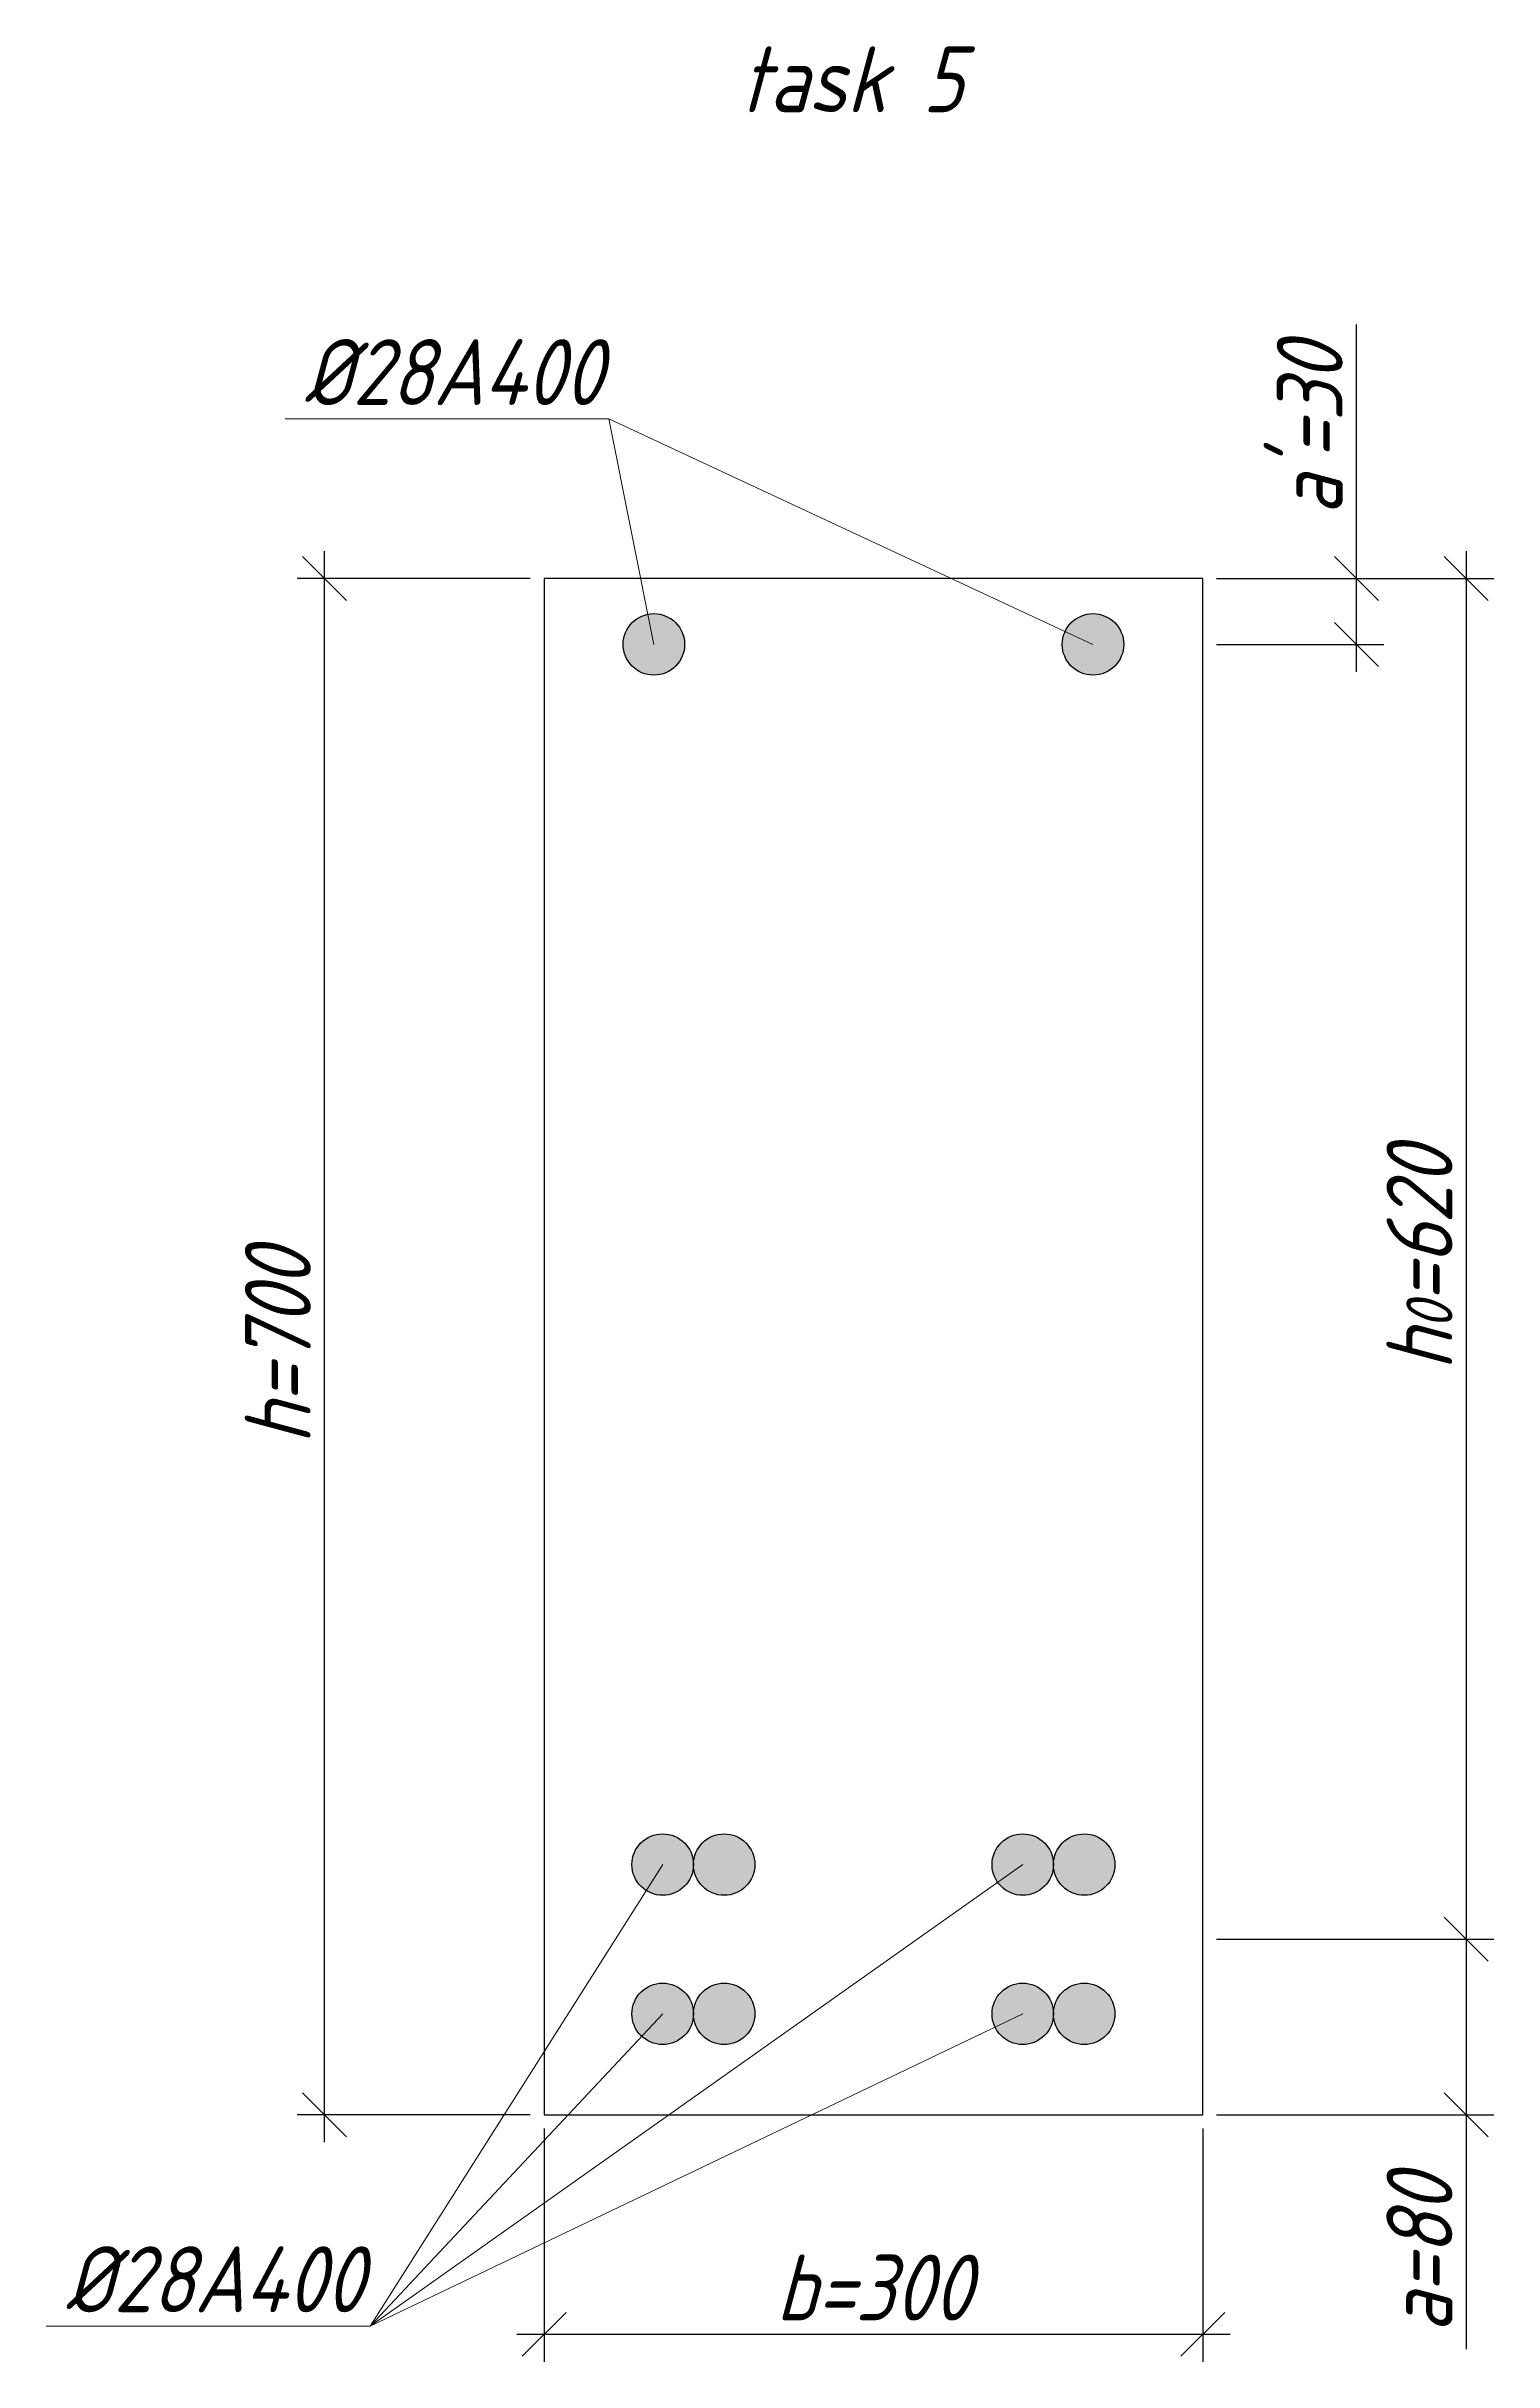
# Model space of a CAD drawing. Header units: millimetres. Extents: x -180 to 58926, y -10791 to 13515.
# Drawn here: x 2904 to 3563, y -3537 to -2482 of the extents above; entities that cross this region are included whole.
import ezdxf

# ---------------------------------------------------------------- set-up
doc = ezdxf.new("R2010")
doc.units = ezdxf.units.MM
for name, color, linetype, lineweight in [('basic', 95, 'Continuous', 30), ('size', 45, 'Continuous', 20), ('text', 13, 'Continuous', 20), ('thin', 153, 'Continuous', 18)]:
    doc.layers.add(name, color=color, linetype=linetype, lineweight=lineweight)
doc.styles.add('Structures', font='isocpeur.ttf', dxfattribs={"width": 0.85, "oblique": 15})
doc.dimstyles.new('Structures', dxfattribs={"dimtxt": 3, "dimasz": 2, "dimexe": 1.25, "dimexo": 0.625, "dimtad": 1, "dimtxsty": 'Structures', "dimblk": 'OBLIQUE', "dimcen": 2.5, "dimdle": 1.25, "dimadec": 0, "dimazin": 0, "dimtfac": 1, "dimtmove": 0, "dimatfit": 3, "dimfxl": 1, "dimarcsym": 0})

# ---------------------------------------------------------------- blocks, each defined once
blk = doc.blocks.new('_Oblique')
at = {"color": 0, "linetype": 'ByBlock', "lineweight": -2}
blk.add_line((-0.5, -0.5), (0.5, 0.5), dxfattribs=at)
blk = doc.blocks.new('*D153')
at = {"layer": 'Defpoints', "color": 0, "transparency": 16777216}
for p in [(3130.6, -3424.2), (3430.6, -3424.2), (3430.6, -3524.2)]:
    blk.add_point(p, dxfattribs=at)
at = {"layer": 'size', "color": 0, "lineweight": -2, "transparency": 16777216}
for p, q in [((3130.6, -3430.4), (3130.6, -3536.7)), ((3430.6, -3430.4), (3430.6, -3536.7)), ((3118.1, -3524.2), (3443.1, -3524.2))]:
    blk.add_line(p, q, dxfattribs=at)
at = {"layer": 'size', "color": 0, "lineweight": -2, "transparency": 16777216, "xscale": 20, "yscale": 20, "zscale": 20, "rotation": 180}
blk.add_blockref('_Oblique', (3130.6, -3524.2), dxfattribs=at)
at = {"layer": 'size', "color": 0, "lineweight": -2, "transparency": 16777216, "xscale": 20, "yscale": 20, "zscale": 20}
blk.add_blockref('_Oblique', (3430.6, -3524.2), dxfattribs=at)
at = {"layer": 'size', "color": 0, "transparency": 16777216, "insert": (3280.6, -3502.9), "char_height": 30, "attachment_point": 5, "style": 'Structures'}
blk.add_mtext('b=300', dxfattribs=at)
blk = doc.blocks.new('*D154')
at = {"layer": 'Defpoints', "color": 0, "transparency": 16777216}
for p in [(3030.6, -2724.2), (3130.6, -2724.2), (3130.6, -3424.2)]:
    blk.add_point(p, dxfattribs=at)
at = {"layer": 'size', "color": 0, "lineweight": -2, "transparency": 16777216}
for p, q in [((3030.6, -3436.7), (3030.6, -2711.7)), ((3124.3, -2724.2), (3018.1, -2724.2)), ((3124.3, -3424.2), (3018.1, -3424.2))]:
    blk.add_line(p, q, dxfattribs=at)
at = {"layer": 'size', "color": 0, "lineweight": -2, "transparency": 16777216, "xscale": 20, "yscale": 20, "zscale": 20}
for p, rotation in [((3030.6, -2724.2), 90), ((3030.6, -3424.2), 270)]:
    blk.add_blockref('_Oblique', p, dxfattribs=dict(at, rotation=rotation))
at = {"layer": 'size', "color": 0, "transparency": 16777216, "insert": (3009.3, -3074.2), "char_height": 30, "attachment_point": 5, "rotation": 90, "style": 'Structures'}
blk.add_mtext('h=700', dxfattribs=at)
blk = doc.blocks.new('*D155')
at = {"layer": 'Defpoints', "color": 0, "transparency": 16777216}
for p in [(3430.6, -2724.2), (3500.6, -2724.2), (3430.6, -2754.2)]:
    blk.add_point(p, dxfattribs=at)
at = {"layer": 'size', "color": 0, "lineweight": -2, "transparency": 16777216}
for p, q in [((3500.6, -2724.2), (3500.6, -2608.4)), ((3436.8, -2724.2), (3513.1, -2724.2)), ((3500.6, -2766.7), (3500.6, -2724.2)), ((3436.8, -2754.2), (3513.1, -2754.2))]:
    blk.add_line(p, q, dxfattribs=at)
at = {"layer": 'size', "color": 0, "lineweight": -2, "transparency": 16777216, "xscale": 20, "yscale": 20, "zscale": 20}
for p, rotation in [((3500.6, -2724.2), 90), ((3500.6, -2754.2), 270)]:
    blk.add_blockref('_Oblique', p, dxfattribs=dict(at, rotation=rotation))
at = {"layer": 'size', "color": 0, "transparency": 16777216, "insert": (3479.3, -2656.3), "char_height": 30, "attachment_point": 5, "rotation": 90, "style": 'Structures'}
blk.add_mtext("a'=30", dxfattribs=at)
blk = doc.blocks.new('*D156')
at = {"layer": 'Defpoints', "color": 0, "transparency": 16777216}
for p in [(3430.6, -2724.2), (3430.6, -3344.2), (3550.6, -3344.2)]:
    blk.add_point(p, dxfattribs=at)
at = {"layer": 'size', "color": 0, "lineweight": -2, "transparency": 16777216}
for p, q in [((3550.6, -2711.7), (3550.6, -3356.7)), ((3436.8, -2724.2), (3563.1, -2724.2)), ((3436.8, -3344.2), (3563.1, -3344.2))]:
    blk.add_line(p, q, dxfattribs=at)
at = {"layer": 'size', "color": 0, "lineweight": -2, "transparency": 16777216, "xscale": 20, "yscale": 20, "zscale": 20}
for p, rotation in [((3550.6, -2724.2), 90), ((3550.6, -3344.2), 270)]:
    blk.add_blockref('_Oblique', p, dxfattribs=dict(at, rotation=rotation))
at = {"layer": 'size', "color": 0, "transparency": 16777216, "insert": (3529.3, -3034.2), "char_height": 30, "attachment_point": 5, "rotation": 90, "style": 'Structures'}
blk.add_mtext('h{\\H0.7x;\\S^ 0;}=620', dxfattribs=at)
blk = doc.blocks.new('*D157')
at = {"layer": 'Defpoints', "color": 0, "transparency": 16777216}
for p in [(3430.6, -3344.2), (3430.6, -3424.2), (3550.6, -3424.2)]:
    blk.add_point(p, dxfattribs=at)
at = {"layer": 'size', "color": 0, "lineweight": -2, "transparency": 16777216}
for p, q in [((3550.6, -3331.7), (3550.6, -3424.2)), ((3436.8, -3344.2), (3563.1, -3344.2)), ((3436.8, -3424.2), (3563.1, -3424.2)), ((3550.6, -3424.2), (3550.6, -3531))]:
    blk.add_line(p, q, dxfattribs=at)
at = {"layer": 'size', "color": 0, "lineweight": -2, "transparency": 16777216, "xscale": 20, "yscale": 20, "zscale": 20}
for p, rotation in [((3550.6, -3344.2), 90), ((3550.6, -3424.2), 270)]:
    blk.add_blockref('_Oblique', p, dxfattribs=dict(at, rotation=rotation))
at = {"layer": 'size', "color": 0, "transparency": 16777216, "insert": (3529.3, -3487.6), "char_height": 30, "attachment_point": 5, "rotation": 90, "style": 'Structures'}
blk.add_mtext('a=80', dxfattribs=at)

msp = doc.modelspace()

# ---------------------------------------------------------------- hatches: boundary and pattern name
at = {"layer": 'basic'}
h = msp.add_hatch(color=256, dxfattribs=at)
h.dxf.hatch_style = 1
h.paths.add_polyline_path([(3180.586, -2740.172, 0.41421356), (3166.586, -2754.172), (3180.586, -2754.172)])
h.paths.add_polyline_path([(3180.586, -2740.172), (3180.586, -2754.172), (3194.586, -2754.172, 0.41421356)])
h.paths.add_polyline_path([(3194.586, -2754.172), (3180.586, -2754.172), (3180.586, -2768.172, 0.41421356)])
h.paths.add_polyline_path([(3180.586, -2754.172), (3166.586, -2754.172, 0.41421356), (3180.586, -2768.172)])
h = msp.add_hatch(color=256, dxfattribs=at)
h.dxf.hatch_style = 1
h.paths.add_polyline_path([(3380.586, -2740.172, 0.41421356), (3366.586, -2754.172), (3380.586, -2754.172)])
h.paths.add_polyline_path([(3380.586, -2740.172), (3380.586, -2754.172), (3394.586, -2754.172, 0.41421356)])
h.paths.add_polyline_path([(3394.586, -2754.172), (3380.586, -2754.172), (3380.586, -2768.172, 0.41421356)])
h.paths.add_polyline_path([(3380.586, -2754.172), (3366.586, -2754.172, 0.41421356), (3380.586, -2768.172)])
h = msp.add_hatch(color=256, dxfattribs=at)
h.dxf.hatch_style = 1
h.paths.add_polyline_path([(3184.586, -3296.172, 0.41421356), (3170.586, -3310.172), (3184.586, -3310.172)])
h.paths.add_polyline_path([(3184.586, -3296.172), (3184.586, -3310.172), (3198.586, -3310.172, 0.41421356)])
h.paths.add_polyline_path([(3198.586, -3310.172), (3184.586, -3310.172), (3184.586, -3324.172, 0.41421356)])
h.paths.add_polyline_path([(3184.586, -3310.172), (3170.586, -3310.172, 0.41421356), (3184.586, -3324.172)])
h = msp.add_hatch(color=256, dxfattribs=at)
h.dxf.hatch_style = 1
h.paths.add_polyline_path([(3212.586, -3296.172, -0.41421356), (3226.586, -3310.172), (3212.586, -3310.172)])
h.paths.add_polyline_path([(3212.586, -3296.172), (3212.586, -3310.172), (3198.586, -3310.172, -0.41421356)])
h.paths.add_polyline_path([(3198.586, -3310.172), (3212.586, -3310.172), (3212.586, -3324.172, -0.41421356)])
h.paths.add_polyline_path([(3212.586, -3310.172), (3226.586, -3310.172, -0.41421356), (3212.586, -3324.172)])
h = msp.add_hatch(color=256, dxfattribs=at)
h.dxf.hatch_style = 1
h.paths.add_polyline_path([(3348.586, -3296.172, 0.41421356), (3334.586, -3310.172), (3348.586, -3310.172)])
h.paths.add_polyline_path([(3348.586, -3296.172), (3348.586, -3310.172), (3362.586, -3310.172, 0.41421356)])
h.paths.add_polyline_path([(3362.586, -3310.172), (3348.586, -3310.172), (3348.586, -3324.172, 0.41421356)])
h.paths.add_polyline_path([(3348.586, -3310.172), (3334.586, -3310.172, 0.41421356), (3348.586, -3324.172)])
h = msp.add_hatch(color=256, dxfattribs=at)
h.dxf.hatch_style = 1
h.paths.add_polyline_path([(3376.586, -3296.172, -0.41421356), (3390.586, -3310.172), (3376.586, -3310.172)])
h.paths.add_polyline_path([(3376.586, -3296.172), (3376.586, -3310.172), (3362.586, -3310.172, -0.41421356)])
h.paths.add_polyline_path([(3362.586, -3310.172), (3376.586, -3310.172), (3376.586, -3324.172, -0.41421356)])
h.paths.add_polyline_path([(3376.586, -3310.172), (3390.586, -3310.172, -0.41421356), (3376.586, -3324.172)])
h = msp.add_hatch(color=256, dxfattribs=at)
h.dxf.hatch_style = 1
h.paths.add_polyline_path([(3184.586, -3392.172, -0.41421356), (3170.586, -3378.172), (3184.586, -3378.172)])
h.paths.add_polyline_path([(3184.586, -3392.172), (3184.586, -3378.172), (3198.586, -3378.172, -0.41421356)])
h.paths.add_polyline_path([(3198.586, -3378.172), (3184.586, -3378.172), (3184.586, -3364.172, -0.41421356)])
h.paths.add_polyline_path([(3184.586, -3378.172), (3170.586, -3378.172, -0.41421356), (3184.586, -3364.172)])
h = msp.add_hatch(color=256, dxfattribs=at)
h.dxf.hatch_style = 1
h.paths.add_polyline_path([(3212.586, -3392.172, 0.41421356), (3226.586, -3378.172), (3212.586, -3378.172)])
h.paths.add_polyline_path([(3212.586, -3392.172), (3212.586, -3378.172), (3198.586, -3378.172, 0.41421356)])
h.paths.add_polyline_path([(3198.586, -3378.172), (3212.586, -3378.172), (3212.586, -3364.172, 0.41421356)])
h.paths.add_polyline_path([(3212.586, -3378.172), (3226.586, -3378.172, 0.41421356), (3212.586, -3364.172)])
h = msp.add_hatch(color=256, dxfattribs=at)
h.dxf.hatch_style = 1
h.paths.add_polyline_path([(3348.586, -3392.172, -0.41421356), (3334.586, -3378.172), (3348.586, -3378.172)])
h.paths.add_polyline_path([(3348.586, -3392.172), (3348.586, -3378.172), (3362.586, -3378.172, -0.41421356)])
h.paths.add_polyline_path([(3362.586, -3378.172), (3348.586, -3378.172), (3348.586, -3364.172, -0.41421356)])
h.paths.add_polyline_path([(3348.586, -3378.172), (3334.586, -3378.172, -0.41421356), (3348.586, -3364.172)])
h = msp.add_hatch(color=256, dxfattribs=at)
h.dxf.hatch_style = 1
h.paths.add_polyline_path([(3376.586, -3392.172, 0.41421356), (3390.586, -3378.172), (3376.586, -3378.172)])
h.paths.add_polyline_path([(3376.586, -3392.172), (3376.586, -3378.172), (3362.586, -3378.172, 0.41421356)])
h.paths.add_polyline_path([(3362.586, -3378.172), (3376.586, -3378.172), (3376.586, -3364.172, 0.41421356)])
h.paths.add_polyline_path([(3376.586, -3378.172), (3390.586, -3378.172, 0.41421356), (3376.586, -3364.172)])

# ---------------------------------------------------------------- linework, layer by layer
for p, q in [((3430.586, -2724.172), (3130.586, -2724.172)), ((3130.586, -2724.172), (3130.586, -3424.172)), ((3430.586, -3424.172), (3430.586, -2724.172)), ((3130.586, -3424.172), (3430.586, -3424.172))]:
    msp.add_line(p, q, dxfattribs=at)
for centre in [(3180.586, -2754.172), (3380.586, -2754.172), (3184.586, -3310.172), (3212.586, -3310.172), (3348.586, -3310.172), (3376.586, -3310.172), (3184.586, -3378.172), (3212.586, -3378.172), (3348.586, -3378.172), (3376.586, -3378.172)]:
    msp.add_circle(centre, 14, dxfattribs=at)
at = {"layer": 'thin'}
for p, q in [((3160.072, -2651.426), (3012.637, -2651.426)), ((3180.586, -2754.172), (3160.072, -2651.426)), ((3160.072, -2651.426), (3380.586, -2754.172)), ((3051.283, -3520.422), (3184.586, -3310.172)), ((3051.283, -3520.422), (3348.586, -3310.172)), ((3184.586, -3378.172), (3051.283, -3520.422)), ((3348.586, -3378.172), (3051.283, -3520.422)), ((3051.283, -3520.422), (2903.848, -3520.422))]:
    msp.add_line(p, q, dxfattribs=at)

# ---------------------------------------------------------------- texts
at = {"layer": 'text', "char_height": 30, "width": 137.52879, "attachment_point": 5, "style": 'Structures'}
for s, insert in [('task 5', (3270.682, -2496.689)), ('%%C28A400', (3089.14, -2630.163)), ('%%C28A400', (2980.351, -3499.159))]:
    msp.add_mtext(s, dxfattribs=dict(at, insert=insert))

# ---------------------------------------------------------------- dimensions: what is measured, and where the dimension line sits
at = {"layer": 'size'}
for base, p1, p2, text, picture, middle in [((3500.586, -2724.172), (3430.586, -2754.172), (3430.586, -2724.172), "a'=<>", '*D155', (3479.336, -2656.29)), ((3030.586, -2724.172), (3130.586, -3424.172), (3130.586, -2724.172), 'h=<>', '*D154', (3009.336, -3074.172)), ((3550.586, -3344.172), (3430.586, -2724.172), (3430.586, -3344.172), 'h{\\H0.7x;\\S^ 0;}=<>', '*D156', (3529.336, -3034.172)), ((3550.586, -3424.172), (3430.586, -3344.172), (3430.586, -3424.172), 'a=<>', '*D157', (3529.336, -3487.591))]:
    dim = msp.add_linear_dim(base=base, p1=p1, p2=p2, angle=90, text=text, dimstyle='Structures', dxfattribs=at)
    dim.commit()
    dim.dimension.update_dxf_attribs({"geometry": picture, "text_midpoint": middle})
dim = msp.add_linear_dim(base=(3430.586, -3524.172), p1=(3130.586, -3424.172), p2=(3430.586, -3424.172), text='b=<>', dimstyle='Structures', dxfattribs=at)
dim.commit()
dim.dimension.update_dxf_attribs({"geometry": '*D153', "text_midpoint": (3280.586, -3502.922)})

doc.saveas('drawing.dxf')
